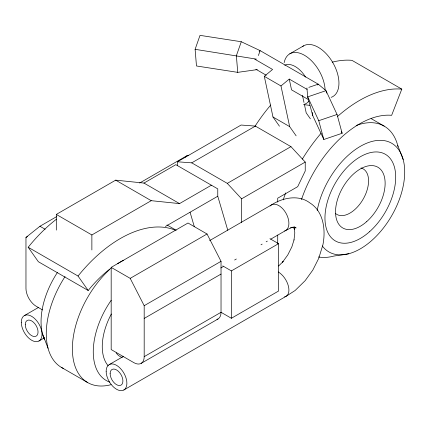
<?xml version="1.0" encoding="UTF-8"?>
<svg xmlns="http://www.w3.org/2000/svg" width="426" height="426" viewBox="0 0 426 426"><rect width="100%" height="100%" fill="white"/><g stroke="black" fill="none" stroke-linecap="round" stroke-linejoin="round"><path stroke-width="0.64" d="M293.999 240.04L294.797 232.9L294.078 227.308M294.068 239.753L291.858 246.856L287.774 254.956L282.497 262.24L283.162 261.532L278.561 266.021M257.288 69.608L237.735 72.356L196.477 65.977L195.113 49.325L200.018 35.358L241.281 41.737L260.126 50.619L318.233 84.167L325.997 90.653L337.051 114.472L342.137 133.269L323.829 139.499L312.775 115.68L307.689 96.883L306.933 88.012M241.281 41.737L236.371 55.71L237.735 72.356M258.396 55.545L260.126 50.619L259.152 51.429M332.211 62.18A119.706 69.113 -60 0 1 351.945 60.338L401.803 89.125L391.638 115.313A90.962 52.52 -60 0 0 301.475 199.592M279.461 126.208L272.981 116.99L264.296 76.329L272.571 69.454L254.732 59.155M296.139 135.835L289.659 126.618L280.974 85.956L289.243 79.082L307.082 89.38M317.258 84.976L318.233 84.167L308.813 87.373M42.552 309.947L36.322 306.347A14.649 8.456 60 0 1 25.965 288.407L25.965 237.442L39.953 226.259L56.589 216.658M289.802 53.809L303.605 45.838M56.307 230.099L56.307 214.422L115.675 180.15L143.967 183.073L179.527 203.607L211.397 185.203M25.965 237.442L27.685 236.446M139.637 183.026L186.572 155.927M177.44 165.767L177.44 161.784L241.084 125.042L255.376 126.101L290.942 146.635L305.234 162.077L305.234 170.975L297.699 186.663L277.72 198.196L277.72 202.116M143.967 183.073L175.837 164.67L217.766 188.878L217.766 196.232L227.793 230.29M177.44 161.784L191.732 162.849L255.376 126.101M56.307 214.422L91.872 234.955L151.235 200.683L179.527 203.607M191.732 162.849L227.298 183.377L290.942 146.635M165.368 226.483L217.766 196.232M24.335 315.613L38.729 307.3M269.919 238.688L278.551 243.672L278.551 291.043L231.387 318.275L221.035 312.295L144.185 356.658A14.649 8.456 60 0 1 133.828 362.638L111.175 349.565L111.175 267.379L188.02 223.011L207.041 233.991L221.03 261.324L221.03 312.295A14.649 8.456 60 0 1 216.978 319.441M241.59 222.707L241.59 198.82L305.234 162.077M111.175 267.379L130.196 278.359L207.041 233.991M209.619 240.61L271.437 204.922C282.475 197.728 298.647 194.336 309.824 202.877C323.744 211.493 325.874 230.21 322.881 244.918L318.712 258.385L312.806 270.089L305.176 280.627L295.159 290.468L286.086 296.315L123.849 389.982M38.984 340.986L44.735 337.664M144.185 356.658L144.185 305.692L221.03 261.324M220.854 267.954L223.149 266.628M234.619 260.009L236.339 259.013M261 244.774L262.144 244.114M266.159 241.798L267.31 241.132M270.75 239.146L285.66 230.541L292.289 227.154M144.185 318.435L221.03 274.067M222.761 265.915L231.387 270.899L278.551 243.672M109.2 364.608L123.593 356.296M141.15 363.367L217.995 318.999M325.997 90.653L307.689 96.883L318.744 120.702L323.829 139.499M318.744 120.702L337.051 114.472M290.457 227.867L294.909 227.074L293.722 227.037M348.841 253.72L333.766 256.09A73.826 42.621 -60 0 1 318.456 256.963M304.531 104.737L309.803 105.355M195.113 49.325L256.452 59.134M293.136 227.25L296.123 227.926L294.366 227.266M371.137 118.593L384.188 126.128M255.877 69.252L266.239 75.232M308.807 99.812L291.544 89.843L289.243 79.082M264.296 76.329L280.974 85.956M272.981 116.99L289.659 126.618M115.675 180.15L151.235 200.683M167.035 224.976L176.204 230.269M39.953 226.259L45.14 229.252M56.504 219.161A119.706 69.113 -60 0 0 28.185 247.261L78.038 276.043L88.198 290.5A90.962 52.52 -60 0 1 111.154 268.06M88.198 290.5L38.345 261.718L28.185 247.261M61.573 367.5L87.676 382.564M227.298 183.377L241.59 198.82M310.405 118.843L306.203 112.869L304.398 104.418M130.196 278.359L144.185 305.692M293.466 227.143L294.547 229.369L294.329 228.293M341.311 131.485L342.137 133.269M397.703 145.351L403.188 159.59M42.573 334.032L48.063 348.276M190.06 212.228L194.331 226.733M326.162 91.276L326.673 93.156M302.455 95.317L303.983 102.469M312.237 112.469L312.775 115.68M277.72 235.061L277.72 243.704M231.387 270.899L231.387 318.275M91.872 234.955L91.872 249.977M278.247 271.964A14.649 8.211 58.6 0 1 288.375 286.054A14.649 8.211 58.6 0 1 284.547 296.874M270.1 206.019A14.649 8.701 61.5 0 1 285.846 212.968A14.649 8.701 61.5 0 1 284.616 230.993M184.863 157.487A14.649 8.701 61.5 0 1 188.761 155.24M117.661 263.603A90.962 52.52 -60 0 1 123.348 260.339M78.038 276.043A119.706 69.113 -60 0 1 174.985 230.056M284.169 62.622A29.282 16.907 60 0 1 306.012 56.237A29.282 16.907 60 0 1 325.118 89.859M302.556 46.541A29.282 16.907 60 0 1 333.159 63.224A29.282 16.907 60 0 1 331.156 97.341M284.749 65.205A21.96 12.679 60 0 1 305.57 77.053M308.69 101.212A21.96 12.679 60 0 1 303.578 104.423M283.199 199.885A119.706 69.113 -60 0 1 285.692 192.909M302.338 159.09A119.706 69.113 -60 0 1 321.028 133.327M337.573 116.442A119.706 69.113 -60 0 1 401.803 89.125M254.961 126.352A119.706 69.113 -60 0 1 270.734 105.052M63.304 368.41A73.826 42.621 -60 0 1 65.04 276.586M111.074 384.657A73.826 42.621 -60 0 1 72.388 349.608A73.826 42.621 -60 0 1 109.679 269.472M44.57 339.591A62.75 36.231 -60 0 1 57.505 272.336M109.706 382.106A62.75 36.231 -60 0 1 111.186 300.303M108.22 365.833A50.023 28.883 -60 0 1 111.356 313.999M122.251 357.515A35.076 20.251 -60 0 1 116.154 352.888M356.157 125.537A73.826 42.621 -60 0 1 397.99 146.496M317.21 210.401A62.75 36.231 -60 0 1 381.685 140.356A62.75 36.231 -60 0 1 392.309 214.656A62.75 36.231 -60 0 1 322.29 245.94M361.014 167.956A26.311 15.187 -60 0 1 363.367 198.782A26.311 15.187 -60 0 1 335.427 213.41M106.165 371.312A14.649 8.456 60 0 0 121.703 390.642A14.649 8.456 60 0 0 121.703 369.928A14.649 8.456 60 0 0 106.165 371.312M110.132 373.607A9.037 5.218 60 0 0 119.717 385.53A9.037 5.218 60 0 0 119.717 372.75A9.037 5.218 60 0 0 110.132 373.607M21.3 322.317A14.649 8.456 60 0 0 36.838 341.647A14.649 8.456 60 0 0 36.838 320.932A14.649 8.456 60 0 0 21.3 322.317M25.267 324.607A9.037 5.218 60 0 0 34.852 336.535A9.037 5.218 60 0 0 34.852 323.755A9.037 5.218 60 0 0 25.267 324.607M369.48 231.765A50.023 28.883 -60 0 0 385.338 154.276A50.023 28.883 -60 0 0 326.162 206.754A50.023 28.883 -60 0 0 369.48 231.765M366.749 221.557A35.076 20.251 -60 0 0 377.867 167.221A35.076 20.251 -60 0 0 336.37 204.017A35.076 20.251 -60 0 0 366.749 221.557"/></g></svg>
